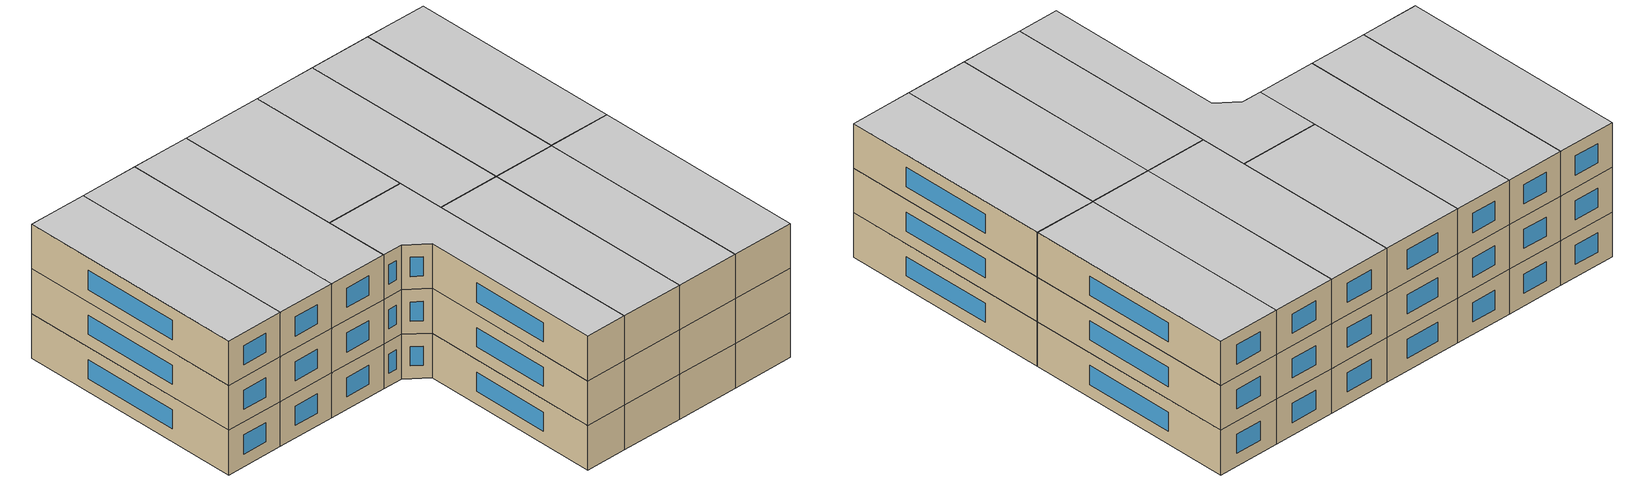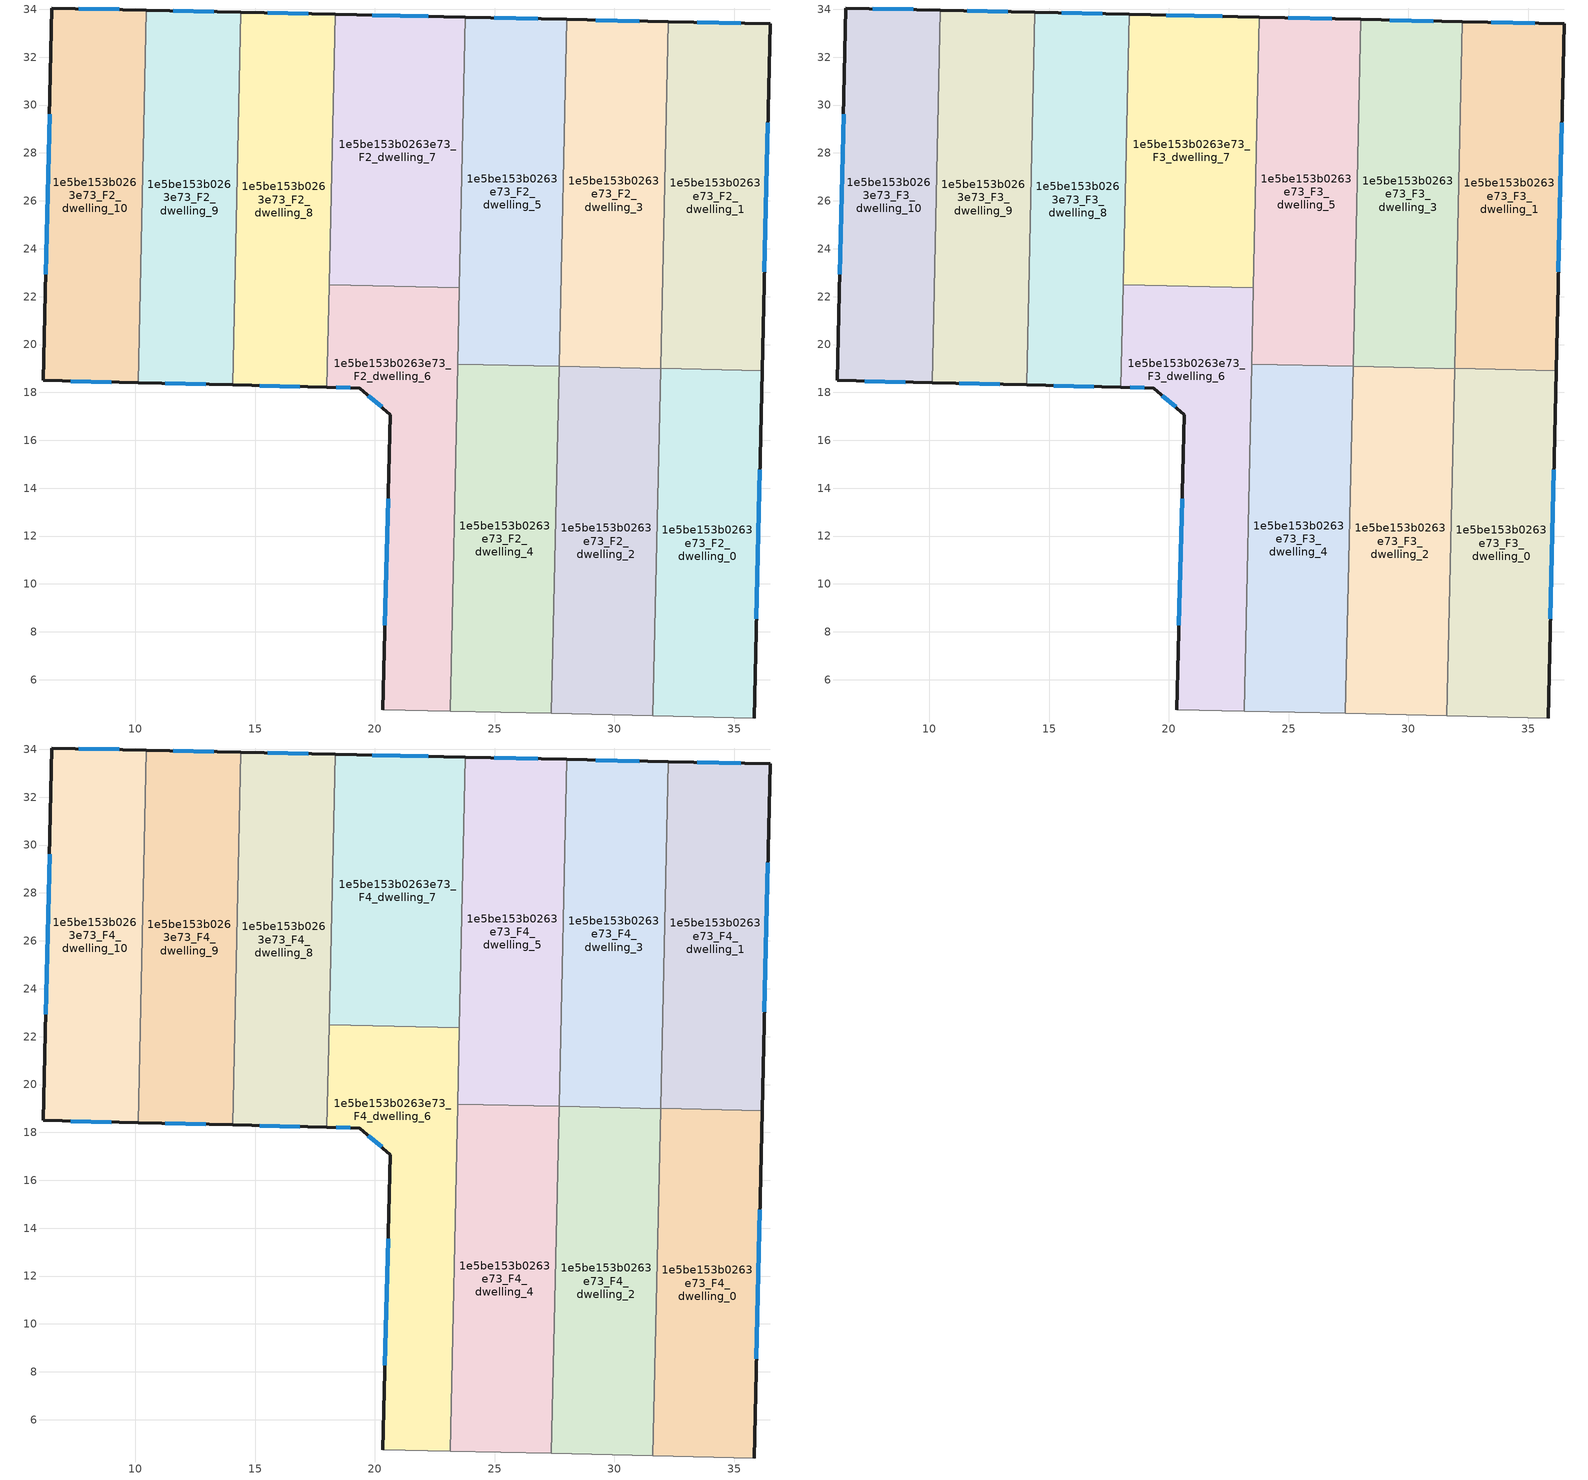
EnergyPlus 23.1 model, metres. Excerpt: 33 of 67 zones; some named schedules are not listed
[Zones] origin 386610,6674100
1e5be153b0263e73_F2_dwelling_0
 floor to 1e5be153b0263e73_F1_dwelling_0 (EU_floor_Construction): 36.17,18.91 35.84,4.4 31.61,4.5 31.93,19.01 z6
 wall outside (EU_wall_Construction): 35.84,4.4 36.17,18.91 z6:9
 wall to 1e5be153b0263e73_F2_dwelling_1 (EU_wall_Construction): 36.17,18.91 31.93,19.01 z6:9
 wall adiabatic (EU_wall_Construction): 31.61,4.5 35.84,4.4 z6:9
 wall to 1e5be153b0263e73_F2_dwelling_2 (EU_wall_Construction): 31.93,18.99 31.61,4.5 z6:9
 wall to 1e5be153b0263e73_F2_dwelling_3 (EU_wall_Construction): 31.93,19.01 31.93,18.99 z6:9
 window (EU_Window_Construction): 35.93,8.55 36.07,14.77 z6.86:8.14
1e5be153b0263e73_F2_dwelling_1
 floor to 1e5be153b0263e73_F1_dwelling_1 (EU_floor_Construction): 36.5,33.39 36.17,18.91 31.93,19.01 32.25,33.48 z6
 wall outside (EU_wall_Construction): 36.17,18.91 36.5,33.39 32.25,33.48 z6:9
 wall to 1e5be153b0263e73_F2_dwelling_3 (EU_wall_Construction): 32.25,33.48 31.93,19.01 z6:9
 window (EU_Window_Construction): 36.26,23.05 36.41,29.25 / 35.29,33.42 33.47,33.46 z6.86:8.14
1e5be153b0263e73_F2_dwelling_10
 floor to 1e5be153b0263e73_F1_dwelling_10 (EU_floor_Construction): 10.46,33.97 10.11,18.41 6.16,18.5 6.51,34.05 z6
 wall outside (EU_wall_Construction): 10.46,33.97 6.51,34.05 6.16,18.5 10.11,18.41 z6:9
 wall to 1e5be153b0263e73_F2_dwelling_9 (EU_wall_Construction): 10.11,18.41 10.46,33.97 z6:9
 window (EU_Window_Construction): 7.29,18.47 8.98,18.43 / 6.41,29.61 6.26,22.94 / 9.33,33.99 7.64,34.03 z6.86:8.14
1e5be153b0263e73_F2_dwelling_2
 floor to 1e5be153b0263e73_F1_dwelling_2 (EU_floor_Construction): 31.93,18.99 31.61,4.5 27.37,4.59 27.7,19.08 z6
 wall to 1e5be153b0263e73_F2_dwelling_4 (EU_wall_Construction): 27.7,19.08 27.37,4.59 z6:9
 wall to 1e5be153b0263e73_F2_dwelling_3 (EU_wall_Construction): 31.93,18.99 27.7,19.08 z6:9
 wall adiabatic (EU_wall_Construction): 27.37,4.59 31.61,4.5 z6:9
1e5be153b0263e73_F2_dwelling_3
 floor to 1e5be153b0263e73_F1_dwelling_3 (EU_floor_Construction): 32.25,33.48 31.93,18.99 27.7,19.08 28.02,33.58 z6
 wall outside (EU_wall_Construction): 32.25,33.48 28.02,33.58 z6:9
 wall to 1e5be153b0263e73_F2_dwelling_5 (EU_wall_Construction): 28.02,33.58 27.7,19.08 z6:9
 window (EU_Window_Construction): 31.04,33.51 29.23,33.55 z6.86:8.14
1e5be153b0263e73_F2_dwelling_4
 floor to 1e5be153b0263e73_F1_dwelling_4 (EU_floor_Construction): 27.7,19.08 27.37,4.59 23.14,4.69 23.46,19.18 z6
 wall to 1e5be153b0263e73_F2_dwelling_5 (EU_wall_Construction): 27.7,19.08 23.46,19.18 z6:9
 wall adiabatic (EU_wall_Construction): 23.14,4.69 27.37,4.59 z6:9
 wall to 1e5be153b0263e73_F2_dwelling_6 (EU_wall_Construction): 23.46,19.18 23.14,4.69 z6:9
1e5be153b0263e73_F2_dwelling_5
 floor to 1e5be153b0263e73_F1_dwelling_5 (EU_floor_Construction): 28.02,33.58 27.7,19.08 23.46,19.18 23.78,33.67 z6
 wall outside (EU_wall_Construction): 28.02,33.58 23.78,33.67 z6:9
 wall to 1e5be153b0263e73_F2_dwelling_7 (EU_wall_Construction): 23.78,33.67 23.53,22.38 z6:9
 wall to 1e5be153b0263e73_F2_dwelling_6 (EU_wall_Construction): 23.53,22.38 23.46,19.18 z6:9
 window (EU_Window_Construction): 26.81,33.6 24.99,33.64 z6.86:8.14
1e5be153b0263e73_F2_dwelling_6
 floor to 1e5be153b0263e73_F1_dwelling_6 (EU_floor_Construction): 23.53,22.38 23.14,4.69 20.33,4.75 20.64,17.08 19.37,18.18 18,18.22 18.09,22.5 z6
 wall outside (EU_wall_Construction): 18,18.22 19.37,18.18 20.64,17.08 20.33,4.75 z6:9
 wall to 1e5be153b0263e73_F2_dwelling_7 (EU_wall_Construction): 23.53,22.38 18.09,22.5 z6:9
 wall adiabatic (EU_wall_Construction): 20.33,4.75 23.14,4.69 z6:9
 wall to 1e5be153b0263e73_F2_dwelling_8 (EU_wall_Construction): 18.09,22.5 18,18.22 z6:9
 window (EU_Window_Construction): 20.55,13.55 20.42,8.27 / 19.73,17.87 20.28,17.39 / 18.39,18.21 18.98,18.19 z6.86:8.14
1e5be153b0263e73_F2_dwelling_7
 floor to 1e5be153b0263e73_F1_dwelling_7 (EU_floor_Construction): 23.78,33.67 23.53,22.38 18.09,22.5 18.34,33.79 z6
 wall outside (EU_wall_Construction): 23.78,33.67 18.34,33.79 z6:9
 wall to 1e5be153b0263e73_F2_dwelling_8 (EU_wall_Construction): 18.34,33.79 18.09,22.5 z6:9
 window (EU_Window_Construction): 22.23,33.71 19.9,33.76 z6.86:8.14
1e5be153b0263e73_F2_dwelling_8
 floor to 1e5be153b0263e73_F1_dwelling_8 (EU_floor_Construction): 18.34,33.79 18,18.22 14.05,18.31 14.4,33.88 z6
 wall outside (EU_wall_Construction): 14.05,18.31 18,18.22 / 18.34,33.79 14.4,33.88 z6:9
 wall to 1e5be153b0263e73_F2_dwelling_9 (EU_wall_Construction): 14.4,33.88 14.05,18.31 z6:9
 window (EU_Window_Construction): 15.18,18.28 16.87,18.24 / 17.22,33.82 15.53,33.85 z6.86:8.14
1e5be153b0263e73_F2_dwelling_9
 floor to 1e5be153b0263e73_F1_dwelling_9 (EU_floor_Construction): 14.4,33.88 14.05,18.31 10.11,18.41 10.46,33.97 z6
 wall outside (EU_wall_Construction): 10.11,18.41 14.05,18.31 / 14.4,33.88 10.46,33.97 z6:9
 window (EU_Window_Construction): 11.24,18.38 12.93,18.34 / 13.27,33.9 11.58,33.94 z6.86:8.14
1e5be153b0263e73_F3_dwelling_0
 floor to 1e5be153b0263e73_F2_dwelling_0 (EU_floor_Construction): 36.17,18.91 35.84,4.4 31.61,4.5 31.93,19.01 z9
 wall outside (EU_wall_Construction): 35.84,4.4 36.17,18.91 z9:12
 wall to 1e5be153b0263e73_F3_dwelling_1 (EU_wall_Construction): 36.17,18.91 31.93,19.01 z9:12
 wall adiabatic (EU_wall_Construction): 31.61,4.5 35.84,4.4 z9:12
 wall to 1e5be153b0263e73_F3_dwelling_2 (EU_wall_Construction): 31.93,18.99 31.61,4.5 z9:12
 wall to 1e5be153b0263e73_F3_dwelling_3 (EU_wall_Construction): 31.93,19.01 31.93,18.99 z9:12
 window (EU_Window_Construction): 35.93,8.55 36.07,14.77 z9.86:11.14
1e5be153b0263e73_F3_dwelling_1
 floor to 1e5be153b0263e73_F2_dwelling_1 (EU_floor_Construction): 36.5,33.39 36.17,18.91 31.93,19.01 32.25,33.48 z9
 wall outside (EU_wall_Construction): 36.17,18.91 36.5,33.39 32.25,33.48 z9:12
 wall to 1e5be153b0263e73_F3_dwelling_3 (EU_wall_Construction): 32.25,33.48 31.93,19.01 z9:12
 window (EU_Window_Construction): 36.26,23.05 36.41,29.25 / 35.29,33.42 33.47,33.46 z9.86:11.14
1e5be153b0263e73_F3_dwelling_10
 floor to 1e5be153b0263e73_F2_dwelling_10 (EU_floor_Construction): 10.46,33.97 10.11,18.41 6.16,18.5 6.51,34.05 z9
 wall outside (EU_wall_Construction): 10.46,33.97 6.51,34.05 6.16,18.5 10.11,18.41 z9:12
 wall to 1e5be153b0263e73_F3_dwelling_9 (EU_wall_Construction): 10.11,18.41 10.46,33.97 z9:12
 window (EU_Window_Construction): 7.29,18.47 8.98,18.43 / 6.41,29.61 6.26,22.94 / 9.33,33.99 7.64,34.03 z9.86:11.14
1e5be153b0263e73_F3_dwelling_2
 floor to 1e5be153b0263e73_F2_dwelling_2 (EU_floor_Construction): 31.93,18.99 31.61,4.5 27.37,4.59 27.7,19.08 z9
 wall to 1e5be153b0263e73_F3_dwelling_4 (EU_wall_Construction): 27.7,19.08 27.37,4.59 z9:12
 wall to 1e5be153b0263e73_F3_dwelling_3 (EU_wall_Construction): 31.93,18.99 27.7,19.08 z9:12
 wall adiabatic (EU_wall_Construction): 27.37,4.59 31.61,4.5 z9:12
1e5be153b0263e73_F3_dwelling_3
 floor to 1e5be153b0263e73_F2_dwelling_3 (EU_floor_Construction): 32.25,33.48 31.93,18.99 27.7,19.08 28.02,33.58 z9
 wall outside (EU_wall_Construction): 32.25,33.48 28.02,33.58 z9:12
 wall to 1e5be153b0263e73_F3_dwelling_5 (EU_wall_Construction): 28.02,33.58 27.7,19.08 z9:12
 window (EU_Window_Construction): 31.04,33.51 29.23,33.55 z9.86:11.14
1e5be153b0263e73_F3_dwelling_4
 floor to 1e5be153b0263e73_F2_dwelling_4 (EU_floor_Construction): 27.7,19.08 27.37,4.59 23.14,4.69 23.46,19.18 z9
 wall to 1e5be153b0263e73_F3_dwelling_5 (EU_wall_Construction): 27.7,19.08 23.46,19.18 z9:12
 wall adiabatic (EU_wall_Construction): 23.14,4.69 27.37,4.59 z9:12
 wall to 1e5be153b0263e73_F3_dwelling_6 (EU_wall_Construction): 23.46,19.18 23.14,4.69 z9:12
1e5be153b0263e73_F3_dwelling_5
 floor to 1e5be153b0263e73_F2_dwelling_5 (EU_floor_Construction): 28.02,33.58 27.7,19.08 23.46,19.18 23.78,33.67 z9
 wall outside (EU_wall_Construction): 28.02,33.58 23.78,33.67 z9:12
 wall to 1e5be153b0263e73_F3_dwelling_7 (EU_wall_Construction): 23.78,33.67 23.53,22.38 z9:12
 wall to 1e5be153b0263e73_F3_dwelling_6 (EU_wall_Construction): 23.53,22.38 23.46,19.18 z9:12
 window (EU_Window_Construction): 26.81,33.6 24.99,33.64 z9.86:11.14
1e5be153b0263e73_F3_dwelling_6
 floor to 1e5be153b0263e73_F2_dwelling_6 (EU_floor_Construction): 23.53,22.38 23.14,4.69 20.33,4.75 20.64,17.08 19.37,18.18 18,18.22 18.09,22.5 z9
 wall outside (EU_wall_Construction): 18,18.22 19.37,18.18 20.64,17.08 20.33,4.75 z9:12
 wall to 1e5be153b0263e73_F3_dwelling_7 (EU_wall_Construction): 23.53,22.38 18.09,22.5 z9:12
 wall adiabatic (EU_wall_Construction): 20.33,4.75 23.14,4.69 z9:12
 wall to 1e5be153b0263e73_F3_dwelling_8 (EU_wall_Construction): 18.09,22.5 18,18.22 z9:12
 window (EU_Window_Construction): 20.55,13.55 20.42,8.27 / 19.73,17.87 20.28,17.39 / 18.39,18.21 18.98,18.19 z9.86:11.14
1e5be153b0263e73_F3_dwelling_7
 floor to 1e5be153b0263e73_F2_dwelling_7 (EU_floor_Construction): 23.78,33.67 23.53,22.38 18.09,22.5 18.34,33.79 z9
 wall outside (EU_wall_Construction): 23.78,33.67 18.34,33.79 z9:12
 wall to 1e5be153b0263e73_F3_dwelling_8 (EU_wall_Construction): 18.34,33.79 18.09,22.5 z9:12
 window (EU_Window_Construction): 22.23,33.71 19.9,33.76 z9.86:11.14
1e5be153b0263e73_F3_dwelling_8
 floor to 1e5be153b0263e73_F2_dwelling_8 (EU_floor_Construction): 18.34,33.79 18,18.22 14.05,18.31 14.4,33.88 z9
 wall outside (EU_wall_Construction): 14.05,18.31 18,18.22 / 18.34,33.79 14.4,33.88 z9:12
 wall to 1e5be153b0263e73_F3_dwelling_9 (EU_wall_Construction): 14.4,33.88 14.05,18.31 z9:12
 window (EU_Window_Construction): 15.18,18.28 16.87,18.24 / 17.22,33.82 15.53,33.85 z9.86:11.14
1e5be153b0263e73_F3_dwelling_9
 floor to 1e5be153b0263e73_F2_dwelling_9 (EU_floor_Construction): 14.4,33.88 14.05,18.31 10.11,18.41 10.46,33.97 z9
 wall outside (EU_wall_Construction): 10.11,18.41 14.05,18.31 / 14.4,33.88 10.46,33.97 z9:12
 window (EU_Window_Construction): 11.24,18.38 12.93,18.34 / 13.27,33.9 11.58,33.94 z9.86:11.14
1e5be153b0263e73_F4_dwelling_0
 floor to 1e5be153b0263e73_F3_dwelling_0 (EU_floor_Construction): 36.17,18.91 35.84,4.4 31.61,4.5 31.93,19.01 z12
 wall outside (EU_wall_Construction): 35.84,4.4 36.17,18.91 z12:15
 wall to 1e5be153b0263e73_F4_dwelling_1 (EU_wall_Construction): 36.17,18.91 31.93,19.01 z12:15
 wall adiabatic (EU_wall_Construction): 31.61,4.5 35.84,4.4 z12:15
 wall to 1e5be153b0263e73_F4_dwelling_2 (EU_wall_Construction): 31.93,18.99 31.61,4.5 z12:15
 wall to 1e5be153b0263e73_F4_dwelling_3 (EU_wall_Construction): 31.93,19.01 31.93,18.99 z12:15
 window (EU_Window_Construction): 35.93,8.55 36.07,14.77 z12.86:14.14
 ceiling to 1e5be153b0263e73_F5_dwelling_0 (EU_floor_Construction): 35.84,4.4 36.17,18.91 31.93,19.01 31.61,4.5 z15
1e5be153b0263e73_F4_dwelling_1
 floor to 1e5be153b0263e73_F3_dwelling_1 (EU_floor_Construction): 36.5,33.39 36.17,18.91 31.93,19.01 32.25,33.48 z12
 wall outside (EU_wall_Construction): 36.17,18.91 36.5,33.39 32.25,33.48 z12:15
 wall to 1e5be153b0263e73_F4_dwelling_3 (EU_wall_Construction): 32.25,33.48 31.93,19.01 z12:15
 window (EU_Window_Construction): 36.26,23.05 36.41,29.25 / 35.29,33.42 33.47,33.46 z12.86:14.14
 ceiling to 1e5be153b0263e73_F5_dwelling_1 (EU_floor_Construction): 36.17,18.91 36.5,33.39 32.25,33.48 31.93,19.01 z15
1e5be153b0263e73_F4_dwelling_10
 floor to 1e5be153b0263e73_F3_dwelling_10 (EU_floor_Construction): 10.46,33.97 10.11,18.41 6.16,18.5 6.51,34.05 z12
 wall outside (EU_wall_Construction): 10.46,33.97 6.51,34.05 6.16,18.5 10.11,18.41 z12:15
 wall to 1e5be153b0263e73_F4_dwelling_9 (EU_wall_Construction): 10.11,18.41 10.46,33.97 z12:15
 window (EU_Window_Construction): 7.29,18.47 8.98,18.43 / 6.41,29.61 6.26,22.94 / 9.33,33.99 7.64,34.03 z12.86:14.14
 ceiling to 1e5be153b0263e73_F5_dwelling_10 (EU_floor_Construction): 10.11,18.41 10.46,33.97 6.51,34.05 6.16,18.5 z15
1e5be153b0263e73_F4_dwelling_2
 floor to 1e5be153b0263e73_F3_dwelling_2 (EU_floor_Construction): 31.93,18.99 31.61,4.5 27.37,4.59 27.7,19.08 z12
 wall to 1e5be153b0263e73_F4_dwelling_4 (EU_wall_Construction): 27.7,19.08 27.37,4.59 z12:15
 wall to 1e5be153b0263e73_F4_dwelling_3 (EU_wall_Construction): 31.93,18.99 27.7,19.08 z12:15
 wall adiabatic (EU_wall_Construction): 27.37,4.59 31.61,4.5 z12:15
 ceiling to 1e5be153b0263e73_F5_dwelling_2 (EU_floor_Construction): 31.61,4.5 31.93,18.99 27.7,19.08 27.37,4.59 z15
1e5be153b0263e73_F4_dwelling_3
 floor to 1e5be153b0263e73_F3_dwelling_3 (EU_floor_Construction): 32.25,33.48 31.93,18.99 27.7,19.08 28.02,33.58 z12
 wall outside (EU_wall_Construction): 32.25,33.48 28.02,33.58 z12:15
 wall to 1e5be153b0263e73_F4_dwelling_5 (EU_wall_Construction): 28.02,33.58 27.7,19.08 z12:15
 window (EU_Window_Construction): 31.04,33.51 29.23,33.55 z12.86:14.14
 ceiling to 1e5be153b0263e73_F5_dwelling_3 (EU_floor_Construction): 31.93,18.99 32.25,33.48 28.02,33.58 27.7,19.08 z15
1e5be153b0263e73_F4_dwelling_4
 floor to 1e5be153b0263e73_F3_dwelling_4 (EU_floor_Construction): 27.7,19.08 27.37,4.59 23.14,4.69 23.46,19.18 z12
 wall to 1e5be153b0263e73_F4_dwelling_5 (EU_wall_Construction): 27.7,19.08 23.46,19.18 z12:15
 wall adiabatic (EU_wall_Construction): 23.14,4.69 27.37,4.59 z12:15
 wall to 1e5be153b0263e73_F4_dwelling_6 (EU_wall_Construction): 23.46,19.18 23.14,4.69 z12:15
 ceiling to 1e5be153b0263e73_F5_dwelling_4 (EU_floor_Construction): 27.37,4.59 27.7,19.08 23.46,19.18 23.14,4.69 z15
1e5be153b0263e73_F4_dwelling_5
 floor to 1e5be153b0263e73_F3_dwelling_5 (EU_floor_Construction): 28.02,33.58 27.7,19.08 23.46,19.18 23.78,33.67 z12
 wall outside (EU_wall_Construction): 28.02,33.58 23.78,33.67 z12:15
 wall to 1e5be153b0263e73_F4_dwelling_7 (EU_wall_Construction): 23.78,33.67 23.53,22.38 z12:15
 wall to 1e5be153b0263e73_F4_dwelling_6 (EU_wall_Construction): 23.53,22.38 23.46,19.18 z12:15
 window (EU_Window_Construction): 26.81,33.6 24.99,33.64 z12.86:14.14
 ceiling to 1e5be153b0263e73_F5_dwelling_5 (EU_floor_Construction): 27.7,19.08 28.02,33.58 23.78,33.67 23.46,19.18 z15
1e5be153b0263e73_F4_dwelling_6
 floor to 1e5be153b0263e73_F3_dwelling_6 (EU_floor_Construction): 23.53,22.38 23.14,4.69 20.33,4.75 20.64,17.08 19.37,18.18 18,18.22 18.09,22.5 z12
 wall outside (EU_wall_Construction): 18,18.22 19.37,18.18 20.64,17.08 20.33,4.75 z12:15
 wall to 1e5be153b0263e73_F4_dwelling_7 (EU_wall_Construction): 23.53,22.38 18.09,22.5 z12:15
 wall adiabatic (EU_wall_Construction): 20.33,4.75 23.14,4.69 z12:15
 wall to 1e5be153b0263e73_F4_dwelling_8 (EU_wall_Construction): 18.09,22.5 18,18.22 z12:15
 window (EU_Window_Construction): 20.55,13.55 20.42,8.27 / 19.73,17.87 20.28,17.39 / 18.39,18.21 18.98,18.19 z12.86:14.14
 ceiling to 1e5be153b0263e73_F5_dwelling_6 (EU_floor_Construction): 23.14,4.69 23.53,22.38 18.09,22.5 18,18.22 19.37,18.18 20.64,17.08 20.33,4.75 z15
1e5be153b0263e73_F4_dwelling_7
 floor to 1e5be153b0263e73_F3_dwelling_7 (EU_floor_Construction): 23.78,33.67 23.53,22.38 18.09,22.5 18.34,33.79 z12
 wall outside (EU_wall_Construction): 23.78,33.67 18.34,33.79 z12:15
 wall to 1e5be153b0263e73_F4_dwelling_8 (EU_wall_Construction): 18.34,33.79 18.09,22.5 z12:15
 window (EU_Window_Construction): 22.23,33.71 19.9,33.76 z12.86:14.14
 ceiling to 1e5be153b0263e73_F5_dwelling_7 (EU_floor_Construction): 23.53,22.38 23.78,33.67 18.34,33.79 18.09,22.5 z15
1e5be153b0263e73_F4_dwelling_8
 floor to 1e5be153b0263e73_F3_dwelling_8 (EU_floor_Construction): 18.34,33.79 18,18.22 14.05,18.31 14.4,33.88 z12
 wall outside (EU_wall_Construction): 14.05,18.31 18,18.22 / 18.34,33.79 14.4,33.88 z12:15
 wall to 1e5be153b0263e73_F4_dwelling_9 (EU_wall_Construction): 14.4,33.88 14.05,18.31 z12:15
 window (EU_Window_Construction): 15.18,18.28 16.87,18.24 / 17.22,33.82 15.53,33.85 z12.86:14.14
 ceiling to 1e5be153b0263e73_F5_dwelling_8 (EU_floor_Construction): 18,18.22 18.34,33.79 14.4,33.88 14.05,18.31 z15
1e5be153b0263e73_F4_dwelling_9
 floor to 1e5be153b0263e73_F3_dwelling_9 (EU_floor_Construction): 14.4,33.88 14.05,18.31 10.11,18.41 10.46,33.97 z12
 wall outside (EU_wall_Construction): 10.11,18.41 14.05,18.31 / 14.4,33.88 10.46,33.97 z12:15
 window (EU_Window_Construction): 11.24,18.38 12.93,18.34 / 13.27,33.9 11.58,33.94 z12.86:14.14
 ceiling to 1e5be153b0263e73_F5_dwelling_9 (EU_floor_Construction): 14.05,18.31 14.4,33.88 10.46,33.97 10.11,18.41 z15
[Building]
EU S2 Campaign: North Axis=0; Terrain=City; Solar Distribution=FullExterior
[Site:Location]
Helsinki-Vantaa.AP: Latitude=60.317; Longitude=24.963; Time Zone=2; Elevation=54.6
[SizingPeriod:WeatherFileDays]
AnnualSizingPeriod: Begin Month=1; Begin Day of Month=1; End Month=12; End Day of Month=31; Day of Week for Start Day=Monday; Use Weather File Daylight Saving Period=No; Use Weather File Rain and Snow Indicators=No
[MATERIAL]
EU_InternalMass_Material: Roughness=MediumRough; Thickness=0.1; Conductivity=1; Density=1800; Specific Heat=900; Thermal Absorptance=0.9; Solar Absorptance=0.7; Visible Absorptance=0.7
[MATERIAL:NOMASS] Roughness=MediumRough; Thermal Absorptance=0.9; Solar Absorptance=0.7; Visible Absorptance=0.7
Name | Thermal Resistance
EU_wall_NoMass | 1.10183
EU_floor_NoMass | 1.70606
[WINDOWMATERIAL:SIMPLEGLAZINGSYSTEM]
EU_Window_SimpleGlazing: UFactor=3.11035; Solar Heat Gain Coefficient=0.8; Visible Transmittance=0.8
[CONSTRUCTION]
EU_wall_Construction: EU_wall_NoMass
EU_floor_Construction: EU_floor_NoMass
EU_Window_Construction: EU_Window_SimpleGlazing
EU_InternalMass_Construction: EU_InternalMass_Material
[ZONE] Type=1; Multiplier=1; Ceiling Height=autocalculate; Floor Area=autocalculate; Part of Total Floor Area=Yes
Name | Volume
1e5be153b0263e73_F2_dwelling_0; 1e5be153b0263e73_F3_dwelling_0; 1e5be153b0263e73_F4_dwelling_0 | 184.314
1e5be153b0263e73_F2_dwelling_1; 1e5be153b0263e73_F3_dwelling_1; 1e5be153b0263e73_F4_dwelling_1 | 184.312
1e5be153b0263e73_F2_dwelling_10; 1e5be153b0263e73_F3_dwelling_10; 1e5be153b0263e73_F4_dwelling_10 | 184.295
1e5be153b0263e73_F2_dwelling_2; 1e5be153b0263e73_F3_dwelling_2; 1e5be153b0263e73_F4_dwelling_2; 1e5be153b0263e73_F2_dwelling_5; 1e5be153b0263e73_F3_dwelling_5; 1e5be153b0263e73_F4_dwelling_5 | 184.291
1e5be153b0263e73_F2_dwelling_3; 1e5be153b0263e73_F3_dwelling_3; 1e5be153b0263e73_F4_dwelling_3 | 184.289
1e5be153b0263e73_F2_dwelling_4; 1e5be153b0263e73_F3_dwelling_4; 1e5be153b0263e73_F4_dwelling_4 | 184.262
1e5be153b0263e73_F2_dwelling_6; 1e5be153b0263e73_F3_dwelling_6; 1e5be153b0263e73_F4_dwelling_6 | 184.278
1e5be153b0263e73_F2_dwelling_7; 1e5be153b0263e73_F3_dwelling_7; 1e5be153b0263e73_F4_dwelling_7 | 184.259
1e5be153b0263e73_F2_dwelling_8; 1e5be153b0263e73_F3_dwelling_8; 1e5be153b0263e73_F4_dwelling_8 | 184.313
1e5be153b0263e73_F2_dwelling_9; 1e5be153b0263e73_F3_dwelling_9; 1e5be153b0263e73_F4_dwelling_9 | 184.283
[INTERNALMASS] Construction=EU_InternalMass_Construction
Name | Zone or ZoneList | Surface Area
1e5be153b0263e73_F2_dwelling_0_EU_InternalMass | 1e5be153b0263e73_F2_dwelling_0 | 61.4379
1e5be153b0263e73_F2_dwelling_1_EU_InternalMass | 1e5be153b0263e73_F2_dwelling_1 | 61.437
1e5be153b0263e73_F2_dwelling_2_EU_InternalMass | 1e5be153b0263e73_F2_dwelling_2 | 61.4299
1e5be153b0263e73_F2_dwelling_3_EU_InternalMass | 1e5be153b0263e73_F2_dwelling_3 | 61.4299
1e5be153b0263e73_F2_dwelling_4_EU_InternalMass | 1e5be153b0263e73_F2_dwelling_4 | 61.4217
1e5be153b0263e73_F2_dwelling_5_EU_InternalMass | 1e5be153b0263e73_F2_dwelling_5 | 61.4299
1e5be153b0263e73_F2_dwelling_6_EU_InternalMass | 1e5be153b0263e73_F2_dwelling_6 | 61.4261
1e5be153b0263e73_F2_dwelling_7_EU_InternalMass | 1e5be153b0263e73_F2_dwelling_7 | 61.4192
1e5be153b0263e73_F2_dwelling_8_EU_InternalMass | 1e5be153b0263e73_F2_dwelling_8 | 61.4376
1e5be153b0263e73_F2_dwelling_9_EU_InternalMass | 1e5be153b0263e73_F2_dwelling_9 | 61.4277
1e5be153b0263e73_F2_dwelling_10_EU_InternalMass | 1e5be153b0263e73_F2_dwelling_10 | 61.4315
1e5be153b0263e73_F3_dwelling_0_EU_InternalMass | 1e5be153b0263e73_F3_dwelling_0 | 61.4379
1e5be153b0263e73_F3_dwelling_1_EU_InternalMass | 1e5be153b0263e73_F3_dwelling_1 | 61.437
1e5be153b0263e73_F3_dwelling_2_EU_InternalMass | 1e5be153b0263e73_F3_dwelling_2 | 61.4299
1e5be153b0263e73_F3_dwelling_3_EU_InternalMass | 1e5be153b0263e73_F3_dwelling_3 | 61.4299
1e5be153b0263e73_F3_dwelling_4_EU_InternalMass | 1e5be153b0263e73_F3_dwelling_4 | 61.4217
1e5be153b0263e73_F3_dwelling_5_EU_InternalMass | 1e5be153b0263e73_F3_dwelling_5 | 61.4299
1e5be153b0263e73_F3_dwelling_6_EU_InternalMass | 1e5be153b0263e73_F3_dwelling_6 | 61.4261
1e5be153b0263e73_F3_dwelling_7_EU_InternalMass | 1e5be153b0263e73_F3_dwelling_7 | 61.4192
1e5be153b0263e73_F3_dwelling_8_EU_InternalMass | 1e5be153b0263e73_F3_dwelling_8 | 61.4376
1e5be153b0263e73_F3_dwelling_9_EU_InternalMass | 1e5be153b0263e73_F3_dwelling_9 | 61.4277
1e5be153b0263e73_F3_dwelling_10_EU_InternalMass | 1e5be153b0263e73_F3_dwelling_10 | 61.4315
1e5be153b0263e73_F4_dwelling_0_EU_InternalMass | 1e5be153b0263e73_F4_dwelling_0 | 61.4379
1e5be153b0263e73_F4_dwelling_1_EU_InternalMass | 1e5be153b0263e73_F4_dwelling_1 | 61.437
1e5be153b0263e73_F4_dwelling_2_EU_InternalMass | 1e5be153b0263e73_F4_dwelling_2 | 61.4299
1e5be153b0263e73_F4_dwelling_3_EU_InternalMass | 1e5be153b0263e73_F4_dwelling_3 | 61.4299
1e5be153b0263e73_F4_dwelling_4_EU_InternalMass | 1e5be153b0263e73_F4_dwelling_4 | 61.4217
1e5be153b0263e73_F4_dwelling_5_EU_InternalMass | 1e5be153b0263e73_F4_dwelling_5 | 61.4299
1e5be153b0263e73_F4_dwelling_6_EU_InternalMass | 1e5be153b0263e73_F4_dwelling_6 | 61.4261
1e5be153b0263e73_F4_dwelling_7_EU_InternalMass | 1e5be153b0263e73_F4_dwelling_7 | 61.4192
1e5be153b0263e73_F4_dwelling_8_EU_InternalMass | 1e5be153b0263e73_F4_dwelling_8 | 61.4376
1e5be153b0263e73_F4_dwelling_9_EU_InternalMass | 1e5be153b0263e73_F4_dwelling_9 | 61.4277
1e5be153b0263e73_F4_dwelling_10_EU_InternalMass | 1e5be153b0263e73_F4_dwelling_10 | 61.4315
[OTHEREQUIPMENT] Fuel Type=Electricity; Design Level Calculation Method=Watts/Area; Power per Zone Floor Area=1; Fraction Latent=0; Fraction Radiant=0; Fraction Lost=0; Carbon Dioxide Generation Rate=0; EndUse Subcategory=EU_Step8_InternalGains
Name | Zone or ZoneList or Space or SpaceList | Schedule
EU_Step8_InternalGain_1e5be153b0263e73_F2_dwelling_0_f000 | 1e5be153b0263e73_F2_dwelling_0 | EU_Step8_GainSchedule_1e5be153b0263e73_F2_dwelling_0_f000
EU_Step8_InternalGain_1e5be153b0263e73_F2_dwelling_1_f000 | 1e5be153b0263e73_F2_dwelling_1 | EU_Step8_GainSchedule_1e5be153b0263e73_F2_dwelling_1_f000
EU_Step8_InternalGain_1e5be153b0263e73_F2_dwelling_2_f000 | 1e5be153b0263e73_F2_dwelling_2 | EU_Step8_GainSchedule_1e5be153b0263e73_F2_dwelling_2_f000
EU_Step8_InternalGain_1e5be153b0263e73_F2_dwelling_3_f000 | 1e5be153b0263e73_F2_dwelling_3 | EU_Step8_GainSchedule_1e5be153b0263e73_F2_dwelling_3_f000
EU_Step8_InternalGain_1e5be153b0263e73_F2_dwelling_4_f000 | 1e5be153b0263e73_F2_dwelling_4 | EU_Step8_GainSchedule_1e5be153b0263e73_F2_dwelling_4_f000
EU_Step8_InternalGain_1e5be153b0263e73_F2_dwelling_5_f000 | 1e5be153b0263e73_F2_dwelling_5 | EU_Step8_GainSchedule_1e5be153b0263e73_F2_dwelling_5_f000
EU_Step8_InternalGain_1e5be153b0263e73_F2_dwelling_6_f000 | 1e5be153b0263e73_F2_dwelling_6 | EU_Step8_GainSchedule_1e5be153b0263e73_F2_dwelling_6_f000
EU_Step8_InternalGain_1e5be153b0263e73_F2_dwelling_7_f000 | 1e5be153b0263e73_F2_dwelling_7 | EU_Step8_GainSchedule_1e5be153b0263e73_F2_dwelling_7_f000
EU_Step8_InternalGain_1e5be153b0263e73_F2_dwelling_8_f000 | 1e5be153b0263e73_F2_dwelling_8 | EU_Step8_GainSchedule_1e5be153b0263e73_F2_dwelling_8_f000
EU_Step8_InternalGain_1e5be153b0263e73_F2_dwelling_9_f000 | 1e5be153b0263e73_F2_dwelling_9 | EU_Step8_GainSchedule_1e5be153b0263e73_F2_dwelling_9_f000
EU_Step8_InternalGain_1e5be153b0263e73_F2_dwelling_10_f000 | 1e5be153b0263e73_F2_dwelling_10 | EU_Step8_GainSchedule_1e5be153b0263e73_F2_dwelling_10_f000
EU_Step8_InternalGain_1e5be153b0263e73_F3_dwelling_0_f000 | 1e5be153b0263e73_F3_dwelling_0 | EU_Step8_GainSchedule_1e5be153b0263e73_F3_dwelling_0_f000
EU_Step8_InternalGain_1e5be153b0263e73_F3_dwelling_1_f000 | 1e5be153b0263e73_F3_dwelling_1 | EU_Step8_GainSchedule_1e5be153b0263e73_F3_dwelling_1_f000
EU_Step8_InternalGain_1e5be153b0263e73_F3_dwelling_2_f000 | 1e5be153b0263e73_F3_dwelling_2 | EU_Step8_GainSchedule_1e5be153b0263e73_F3_dwelling_2_f000
EU_Step8_InternalGain_1e5be153b0263e73_F3_dwelling_3_f000 | 1e5be153b0263e73_F3_dwelling_3 | EU_Step8_GainSchedule_1e5be153b0263e73_F3_dwelling_3_f000
EU_Step8_InternalGain_1e5be153b0263e73_F3_dwelling_4_f000 | 1e5be153b0263e73_F3_dwelling_4 | EU_Step8_GainSchedule_1e5be153b0263e73_F3_dwelling_4_f000
EU_Step8_InternalGain_1e5be153b0263e73_F3_dwelling_5_f000 | 1e5be153b0263e73_F3_dwelling_5 | EU_Step8_GainSchedule_1e5be153b0263e73_F3_dwelling_5_f000
EU_Step8_InternalGain_1e5be153b0263e73_F3_dwelling_6_f000 | 1e5be153b0263e73_F3_dwelling_6 | EU_Step8_GainSchedule_1e5be153b0263e73_F3_dwelling_6_f000
EU_Step8_InternalGain_1e5be153b0263e73_F3_dwelling_7_f000 | 1e5be153b0263e73_F3_dwelling_7 | EU_Step8_GainSchedule_1e5be153b0263e73_F3_dwelling_7_f000
EU_Step8_InternalGain_1e5be153b0263e73_F3_dwelling_8_f000 | 1e5be153b0263e73_F3_dwelling_8 | EU_Step8_GainSchedule_1e5be153b0263e73_F3_dwelling_8_f000
EU_Step8_InternalGain_1e5be153b0263e73_F3_dwelling_9_f000 | 1e5be153b0263e73_F3_dwelling_9 | EU_Step8_GainSchedule_1e5be153b0263e73_F3_dwelling_9_f000
EU_Step8_InternalGain_1e5be153b0263e73_F3_dwelling_10_f000 | 1e5be153b0263e73_F3_dwelling_10 | EU_Step8_GainSchedule_1e5be153b0263e73_F3_dwelling_10_f000
EU_Step8_InternalGain_1e5be153b0263e73_F4_dwelling_0_f000 | 1e5be153b0263e73_F4_dwelling_0 | EU_Step8_GainSchedule_1e5be153b0263e73_F4_dwelling_0_f000
EU_Step8_InternalGain_1e5be153b0263e73_F4_dwelling_1_f000 | 1e5be153b0263e73_F4_dwelling_1 | EU_Step8_GainSchedule_1e5be153b0263e73_F4_dwelling_1_f000
EU_Step8_InternalGain_1e5be153b0263e73_F4_dwelling_2_f000 | 1e5be153b0263e73_F4_dwelling_2 | EU_Step8_GainSchedule_1e5be153b0263e73_F4_dwelling_2_f000
EU_Step8_InternalGain_1e5be153b0263e73_F4_dwelling_3_f000 | 1e5be153b0263e73_F4_dwelling_3 | EU_Step8_GainSchedule_1e5be153b0263e73_F4_dwelling_3_f000
EU_Step8_InternalGain_1e5be153b0263e73_F4_dwelling_4_f000 | 1e5be153b0263e73_F4_dwelling_4 | EU_Step8_GainSchedule_1e5be153b0263e73_F4_dwelling_4_f000
EU_Step8_InternalGain_1e5be153b0263e73_F4_dwelling_5_f000 | 1e5be153b0263e73_F4_dwelling_5 | EU_Step8_GainSchedule_1e5be153b0263e73_F4_dwelling_5_f000
EU_Step8_InternalGain_1e5be153b0263e73_F4_dwelling_6_f000 | 1e5be153b0263e73_F4_dwelling_6 | EU_Step8_GainSchedule_1e5be153b0263e73_F4_dwelling_6_f000
EU_Step8_InternalGain_1e5be153b0263e73_F4_dwelling_7_f000 | 1e5be153b0263e73_F4_dwelling_7 | EU_Step8_GainSchedule_1e5be153b0263e73_F4_dwelling_7_f000
EU_Step8_InternalGain_1e5be153b0263e73_F4_dwelling_8_f000 | 1e5be153b0263e73_F4_dwelling_8 | EU_Step8_GainSchedule_1e5be153b0263e73_F4_dwelling_8_f000
EU_Step8_InternalGain_1e5be153b0263e73_F4_dwelling_9_f000 | 1e5be153b0263e73_F4_dwelling_9 | EU_Step8_GainSchedule_1e5be153b0263e73_F4_dwelling_9_f000
EU_Step8_InternalGain_1e5be153b0263e73_F4_dwelling_10_f000 | 1e5be153b0263e73_F4_dwelling_10 | EU_Step8_GainSchedule_1e5be153b0263e73_F4_dwelling_10_f000
[ZONEVENTILATION:DESIGNFLOWRATE] Schedule=EU_AlwaysOn; Design Flow Rate Calculation Method=AirChanges/Hour; Air Changes per Hour=0.756316; Ventilation Type=Natural; Fan Pressure Rise=0; Fan Total Efficiency=1; Constant Term Coefficient=1; Temperature Term Coefficient=0; Velocity Term Coefficient=0; Velocity Squared Term Coefficient=0; Minimum Indoor Temperature=-100; Maximum Indoor Temperature=100; Delta Temperature=-100; Minimum Outdoor Temperature=-100; Maximum Outdoor Temperature=100; Maximum Wind Speed=40
Name | Zone or ZoneList or Space or SpaceList
EU_ConstantAir_1e5be153b0263e73_F2_dwelling_0 | 1e5be153b0263e73_F2_dwelling_0
EU_ConstantAir_1e5be153b0263e73_F2_dwelling_1 | 1e5be153b0263e73_F2_dwelling_1
EU_ConstantAir_1e5be153b0263e73_F2_dwelling_2 | 1e5be153b0263e73_F2_dwelling_2
EU_ConstantAir_1e5be153b0263e73_F2_dwelling_3 | 1e5be153b0263e73_F2_dwelling_3
EU_ConstantAir_1e5be153b0263e73_F2_dwelling_4 | 1e5be153b0263e73_F2_dwelling_4
EU_ConstantAir_1e5be153b0263e73_F2_dwelling_5 | 1e5be153b0263e73_F2_dwelling_5
EU_ConstantAir_1e5be153b0263e73_F2_dwelling_6 | 1e5be153b0263e73_F2_dwelling_6
EU_ConstantAir_1e5be153b0263e73_F2_dwelling_7 | 1e5be153b0263e73_F2_dwelling_7
EU_ConstantAir_1e5be153b0263e73_F2_dwelling_8 | 1e5be153b0263e73_F2_dwelling_8
EU_ConstantAir_1e5be153b0263e73_F2_dwelling_9 | 1e5be153b0263e73_F2_dwelling_9
EU_ConstantAir_1e5be153b0263e73_F2_dwelling_10 | 1e5be153b0263e73_F2_dwelling_10
EU_ConstantAir_1e5be153b0263e73_F3_dwelling_0 | 1e5be153b0263e73_F3_dwelling_0
EU_ConstantAir_1e5be153b0263e73_F3_dwelling_1 | 1e5be153b0263e73_F3_dwelling_1
EU_ConstantAir_1e5be153b0263e73_F3_dwelling_2 | 1e5be153b0263e73_F3_dwelling_2
EU_ConstantAir_1e5be153b0263e73_F3_dwelling_3 | 1e5be153b0263e73_F3_dwelling_3
EU_ConstantAir_1e5be153b0263e73_F3_dwelling_4 | 1e5be153b0263e73_F3_dwelling_4
EU_ConstantAir_1e5be153b0263e73_F3_dwelling_5 | 1e5be153b0263e73_F3_dwelling_5
EU_ConstantAir_1e5be153b0263e73_F3_dwelling_6 | 1e5be153b0263e73_F3_dwelling_6
EU_ConstantAir_1e5be153b0263e73_F3_dwelling_7 | 1e5be153b0263e73_F3_dwelling_7
EU_ConstantAir_1e5be153b0263e73_F3_dwelling_8 | 1e5be153b0263e73_F3_dwelling_8
EU_ConstantAir_1e5be153b0263e73_F3_dwelling_9 | 1e5be153b0263e73_F3_dwelling_9
EU_ConstantAir_1e5be153b0263e73_F3_dwelling_10 | 1e5be153b0263e73_F3_dwelling_10
EU_ConstantAir_1e5be153b0263e73_F4_dwelling_0 | 1e5be153b0263e73_F4_dwelling_0
EU_ConstantAir_1e5be153b0263e73_F4_dwelling_1 | 1e5be153b0263e73_F4_dwelling_1
EU_ConstantAir_1e5be153b0263e73_F4_dwelling_2 | 1e5be153b0263e73_F4_dwelling_2
EU_ConstantAir_1e5be153b0263e73_F4_dwelling_3 | 1e5be153b0263e73_F4_dwelling_3
EU_ConstantAir_1e5be153b0263e73_F4_dwelling_4 | 1e5be153b0263e73_F4_dwelling_4
EU_ConstantAir_1e5be153b0263e73_F4_dwelling_5 | 1e5be153b0263e73_F4_dwelling_5
EU_ConstantAir_1e5be153b0263e73_F4_dwelling_6 | 1e5be153b0263e73_F4_dwelling_6
EU_ConstantAir_1e5be153b0263e73_F4_dwelling_7 | 1e5be153b0263e73_F4_dwelling_7
EU_ConstantAir_1e5be153b0263e73_F4_dwelling_8 | 1e5be153b0263e73_F4_dwelling_8
EU_ConstantAir_1e5be153b0263e73_F4_dwelling_9 | 1e5be153b0263e73_F4_dwelling_9
EU_ConstantAir_1e5be153b0263e73_F4_dwelling_10 | 1e5be153b0263e73_F4_dwelling_10
[HVACTEMPLATE:ZONE:IDEALLOADSAIRSYSTEM] System Availability Schedule=EU_AlwaysOn; Maximum Heating Supply Air Temperature=50; Minimum Cooling Supply Air Temperature=13; Maximum Heating Supply Air Humidity Ratio=0.0156; Minimum Cooling Supply Air Humidity Ratio=0.0077; Heating Limit=NoLimit; Cooling Limit=NoLimit; Heating Availability Schedule=EU_AlwaysOn; Cooling Availability Schedule=EU_CoolingOff; Dehumidification Control Type=ConstantSensibleHeatRatio; Cooling Sensible Heat Ratio=0.7; Dehumidification Setpoint=60; Humidification Control Type=None; Humidification Setpoint=30; Outdoor Air Method=None; Outdoor Air Flow Rate per Person=0.00944; Outdoor Air Flow Rate per Zone Floor Area=0; Outdoor Air Flow Rate per Zone=0; Demand Controlled Ventilation Type=None; Outdoor Air Economizer Type=NoEconomizer; Heat Recovery Type=None; Sensible Heat Recovery Effectiveness=0.7; Latent Heat Recovery Effectiveness=0.65
Name | Template Thermostat
1e5be153b0263e73_F2_dwelling_0 | EU_HeatOnly_1e5be153b0263e73_F2_dwelling_0
1e5be153b0263e73_F2_dwelling_1 | EU_HeatOnly_1e5be153b0263e73_F2_dwelling_1
1e5be153b0263e73_F2_dwelling_2 | EU_HeatOnly_1e5be153b0263e73_F2_dwelling_2
1e5be153b0263e73_F2_dwelling_3 | EU_HeatOnly_1e5be153b0263e73_F2_dwelling_3
1e5be153b0263e73_F2_dwelling_4 | EU_HeatOnly_1e5be153b0263e73_F2_dwelling_4
1e5be153b0263e73_F2_dwelling_5 | EU_HeatOnly_1e5be153b0263e73_F2_dwelling_5
1e5be153b0263e73_F2_dwelling_6 | EU_HeatOnly_1e5be153b0263e73_F2_dwelling_6
1e5be153b0263e73_F2_dwelling_7 | EU_HeatOnly_1e5be153b0263e73_F2_dwelling_7
1e5be153b0263e73_F2_dwelling_8 | EU_HeatOnly_1e5be153b0263e73_F2_dwelling_8
1e5be153b0263e73_F2_dwelling_9 | EU_HeatOnly_1e5be153b0263e73_F2_dwelling_9
1e5be153b0263e73_F2_dwelling_10 | EU_HeatOnly_1e5be153b0263e73_F2_dwelling_10
1e5be153b0263e73_F3_dwelling_0 | EU_HeatOnly_1e5be153b0263e73_F3_dwelling_0
1e5be153b0263e73_F3_dwelling_1 | EU_HeatOnly_1e5be153b0263e73_F3_dwelling_1
1e5be153b0263e73_F3_dwelling_2 | EU_HeatOnly_1e5be153b0263e73_F3_dwelling_2
1e5be153b0263e73_F3_dwelling_3 | EU_HeatOnly_1e5be153b0263e73_F3_dwelling_3
1e5be153b0263e73_F3_dwelling_4 | EU_HeatOnly_1e5be153b0263e73_F3_dwelling_4
1e5be153b0263e73_F3_dwelling_5 | EU_HeatOnly_1e5be153b0263e73_F3_dwelling_5
1e5be153b0263e73_F3_dwelling_6 | EU_HeatOnly_1e5be153b0263e73_F3_dwelling_6
1e5be153b0263e73_F3_dwelling_7 | EU_HeatOnly_1e5be153b0263e73_F3_dwelling_7
1e5be153b0263e73_F3_dwelling_8 | EU_HeatOnly_1e5be153b0263e73_F3_dwelling_8
1e5be153b0263e73_F3_dwelling_9 | EU_HeatOnly_1e5be153b0263e73_F3_dwelling_9
1e5be153b0263e73_F3_dwelling_10 | EU_HeatOnly_1e5be153b0263e73_F3_dwelling_10
1e5be153b0263e73_F4_dwelling_0 | EU_HeatOnly_1e5be153b0263e73_F4_dwelling_0
1e5be153b0263e73_F4_dwelling_1 | EU_HeatOnly_1e5be153b0263e73_F4_dwelling_1
1e5be153b0263e73_F4_dwelling_2 | EU_HeatOnly_1e5be153b0263e73_F4_dwelling_2
1e5be153b0263e73_F4_dwelling_3 | EU_HeatOnly_1e5be153b0263e73_F4_dwelling_3
1e5be153b0263e73_F4_dwelling_4 | EU_HeatOnly_1e5be153b0263e73_F4_dwelling_4
1e5be153b0263e73_F4_dwelling_5 | EU_HeatOnly_1e5be153b0263e73_F4_dwelling_5
1e5be153b0263e73_F4_dwelling_6 | EU_HeatOnly_1e5be153b0263e73_F4_dwelling_6
1e5be153b0263e73_F4_dwelling_7 | EU_HeatOnly_1e5be153b0263e73_F4_dwelling_7
1e5be153b0263e73_F4_dwelling_8 | EU_HeatOnly_1e5be153b0263e73_F4_dwelling_8
1e5be153b0263e73_F4_dwelling_9 | EU_HeatOnly_1e5be153b0263e73_F4_dwelling_9
1e5be153b0263e73_F4_dwelling_10 | EU_HeatOnly_1e5be153b0263e73_F4_dwelling_10
[SIZING:ZONE] Zone Cooling Design Supply Air Temperature Input Method=SupplyAirTemperature; Zone Cooling Design Supply Air Temperature=13; Zone Heating Design Supply Air Temperature Input Method=SupplyAirTemperature; Zone Heating Design Supply Air Temperature=50; Zone Cooling Design Supply Air Humidity Ratio=0.008; Zone Heating Design Supply Air Humidity Ratio=0.008; Cooling Design Air Flow Method=DesignDay; Cooling Design Air Flow Rate=0; Cooling Minimum Air Flow per Zone Floor Area=0.000762; Cooling Minimum Air Flow=0; Cooling Minimum Air Flow Fraction=0.2; Heating Design Air Flow Method=DesignDay; Heating Design Air Flow Rate=0; Heating Maximum Air Flow per Zone Floor Area=0.002032; Heating Maximum Air Flow=0.141576; Heating Maximum Air Flow Fraction=0.3; Account for Dedicated Outdoor Air System=No; Dedicated Outdoor Air System Control Strategy=NeutralSupplyAir; Dedicated Outdoor Air Low Setpoint Temperature for Design=autosize; Dedicated Outdoor Air High Setpoint Temperature for Design=autosize; Zone Load Sizing Method=Sensible Load Only No Latent Load; Zone Latent Cooling Design Supply Air Humidity Ratio Input Method=HumidityRatioDifference; Zone Cooling Design Supply Air Humidity Ratio Difference=0.005; Zone Latent Heating Design Supply Air Humidity Ratio Input Method=HumidityRatioDifference; Zone Humidification Design Supply Air Humidity Ratio Difference=0.005
1e5be153b0263e73_F2_dwelling_0; 1e5be153b0263e73_F2_dwelling_1; 1e5be153b0263e73_F2_dwelling_2; 1e5be153b0263e73_F2_dwelling_3; 1e5be153b0263e73_F2_dwelling_4; 1e5be153b0263e73_F2_dwelling_5; 1e5be153b0263e73_F2_dwelling_6; 1e5be153b0263e73_F2_dwelling_7; 1e5be153b0263e73_F2_dwelling_8; 1e5be153b0263e73_F2_dwelling_9; 1e5be153b0263e73_F2_dwelling_10; 1e5be153b0263e73_F3_dwelling_0; 1e5be153b0263e73_F3_dwelling_1; 1e5be153b0263e73_F3_dwelling_2; 1e5be153b0263e73_F3_dwelling_3; 1e5be153b0263e73_F3_dwelling_4; 1e5be153b0263e73_F3_dwelling_5; 1e5be153b0263e73_F3_dwelling_6; 1e5be153b0263e73_F3_dwelling_7; 1e5be153b0263e73_F3_dwelling_8; 1e5be153b0263e73_F3_dwelling_9; 1e5be153b0263e73_F3_dwelling_10; 1e5be153b0263e73_F4_dwelling_0; 1e5be153b0263e73_F4_dwelling_1; 1e5be153b0263e73_F4_dwelling_2; 1e5be153b0263e73_F4_dwelling_3; 1e5be153b0263e73_F4_dwelling_4; 1e5be153b0263e73_F4_dwelling_5; 1e5be153b0263e73_F4_dwelling_6; 1e5be153b0263e73_F4_dwelling_7; 1e5be153b0263e73_F4_dwelling_8; 1e5be153b0263e73_F4_dwelling_9; 1e5be153b0263e73_F4_dwelling_10
[SCHEDULE:FILE] Column Number=1; Rows to Skip at Top=0; Number of Hours of Data=8760; Column Separator=Comma; Interpolate to Timestep=No; Minutes per Item=60; Adjust Schedule for Daylight Savings=Yes
Name | File
EU_Step8_GainSchedule_1e5be153b0263e73_F2_dwelling_0_f000 | ../../schedules/1e5be153b0263e73/1e5be153b0263e73_F2_dwelling_0_f000_gain.csv
EU_Step8_GainSchedule_1e5be153b0263e73_F2_dwelling_1_f000 | ../../schedules/1e5be153b0263e73/1e5be153b0263e73_F2_dwelling_1_f000_gain.csv
EU_Step8_GainSchedule_1e5be153b0263e73_F2_dwelling_2_f000 | ../../schedules/1e5be153b0263e73/1e5be153b0263e73_F2_dwelling_2_f000_gain.csv
EU_Step8_GainSchedule_1e5be153b0263e73_F2_dwelling_3_f000 | ../../schedules/1e5be153b0263e73/1e5be153b0263e73_F2_dwelling_3_f000_gain.csv
EU_Step8_GainSchedule_1e5be153b0263e73_F2_dwelling_4_f000 | ../../schedules/1e5be153b0263e73/1e5be153b0263e73_F2_dwelling_4_f000_gain.csv
EU_Step8_GainSchedule_1e5be153b0263e73_F2_dwelling_5_f000 | ../../schedules/1e5be153b0263e73/1e5be153b0263e73_F2_dwelling_5_f000_gain.csv
EU_Step8_GainSchedule_1e5be153b0263e73_F2_dwelling_6_f000 | ../../schedules/1e5be153b0263e73/1e5be153b0263e73_F2_dwelling_6_f000_gain.csv
EU_Step8_GainSchedule_1e5be153b0263e73_F2_dwelling_7_f000 | ../../schedules/1e5be153b0263e73/1e5be153b0263e73_F2_dwelling_7_f000_gain.csv
EU_Step8_GainSchedule_1e5be153b0263e73_F2_dwelling_8_f000 | ../../schedules/1e5be153b0263e73/1e5be153b0263e73_F2_dwelling_8_f000_gain.csv
EU_Step8_GainSchedule_1e5be153b0263e73_F2_dwelling_9_f000 | ../../schedules/1e5be153b0263e73/1e5be153b0263e73_F2_dwelling_9_f000_gain.csv
EU_Step8_GainSchedule_1e5be153b0263e73_F2_dwelling_10_f000 | ../../schedules/1e5be153b0263e73/1e5be153b0263e73_F2_dwelling_10_f000_gain.csv
EU_Step8_GainSchedule_1e5be153b0263e73_F3_dwelling_0_f000 | ../../schedules/1e5be153b0263e73/1e5be153b0263e73_F3_dwelling_0_f000_gain.csv
EU_Step8_GainSchedule_1e5be153b0263e73_F3_dwelling_1_f000 | ../../schedules/1e5be153b0263e73/1e5be153b0263e73_F3_dwelling_1_f000_gain.csv
EU_Step8_GainSchedule_1e5be153b0263e73_F3_dwelling_2_f000 | ../../schedules/1e5be153b0263e73/1e5be153b0263e73_F3_dwelling_2_f000_gain.csv
EU_Step8_GainSchedule_1e5be153b0263e73_F3_dwelling_3_f000 | ../../schedules/1e5be153b0263e73/1e5be153b0263e73_F3_dwelling_3_f000_gain.csv
EU_Step8_GainSchedule_1e5be153b0263e73_F3_dwelling_4_f000 | ../../schedules/1e5be153b0263e73/1e5be153b0263e73_F3_dwelling_4_f000_gain.csv
EU_Step8_GainSchedule_1e5be153b0263e73_F3_dwelling_5_f000 | ../../schedules/1e5be153b0263e73/1e5be153b0263e73_F3_dwelling_5_f000_gain.csv
EU_Step8_GainSchedule_1e5be153b0263e73_F3_dwelling_6_f000 | ../../schedules/1e5be153b0263e73/1e5be153b0263e73_F3_dwelling_6_f000_gain.csv
EU_Step8_GainSchedule_1e5be153b0263e73_F3_dwelling_7_f000 | ../../schedules/1e5be153b0263e73/1e5be153b0263e73_F3_dwelling_7_f000_gain.csv
EU_Step8_GainSchedule_1e5be153b0263e73_F3_dwelling_8_f000 | ../../schedules/1e5be153b0263e73/1e5be153b0263e73_F3_dwelling_8_f000_gain.csv
EU_Step8_GainSchedule_1e5be153b0263e73_F3_dwelling_9_f000 | ../../schedules/1e5be153b0263e73/1e5be153b0263e73_F3_dwelling_9_f000_gain.csv
EU_Step8_GainSchedule_1e5be153b0263e73_F3_dwelling_10_f000 | ../../schedules/1e5be153b0263e73/1e5be153b0263e73_F3_dwelling_10_f000_gain.csv
EU_Step8_GainSchedule_1e5be153b0263e73_F4_dwelling_0_f000 | ../../schedules/1e5be153b0263e73/1e5be153b0263e73_F4_dwelling_0_f000_gain.csv
EU_Step8_GainSchedule_1e5be153b0263e73_F4_dwelling_1_f000 | ../../schedules/1e5be153b0263e73/1e5be153b0263e73_F4_dwelling_1_f000_gain.csv
EU_Step8_GainSchedule_1e5be153b0263e73_F4_dwelling_2_f000 | ../../schedules/1e5be153b0263e73/1e5be153b0263e73_F4_dwelling_2_f000_gain.csv
EU_Step8_GainSchedule_1e5be153b0263e73_F4_dwelling_3_f000 | ../../schedules/1e5be153b0263e73/1e5be153b0263e73_F4_dwelling_3_f000_gain.csv
EU_Step8_GainSchedule_1e5be153b0263e73_F4_dwelling_4_f000 | ../../schedules/1e5be153b0263e73/1e5be153b0263e73_F4_dwelling_4_f000_gain.csv
EU_Step8_GainSchedule_1e5be153b0263e73_F4_dwelling_5_f000 | ../../schedules/1e5be153b0263e73/1e5be153b0263e73_F4_dwelling_5_f000_gain.csv
EU_Step8_GainSchedule_1e5be153b0263e73_F4_dwelling_6_f000 | ../../schedules/1e5be153b0263e73/1e5be153b0263e73_F4_dwelling_6_f000_gain.csv
EU_Step8_GainSchedule_1e5be153b0263e73_F4_dwelling_7_f000 | ../../schedules/1e5be153b0263e73/1e5be153b0263e73_F4_dwelling_7_f000_gain.csv
EU_Step8_GainSchedule_1e5be153b0263e73_F4_dwelling_8_f000 | ../../schedules/1e5be153b0263e73/1e5be153b0263e73_F4_dwelling_8_f000_gain.csv
